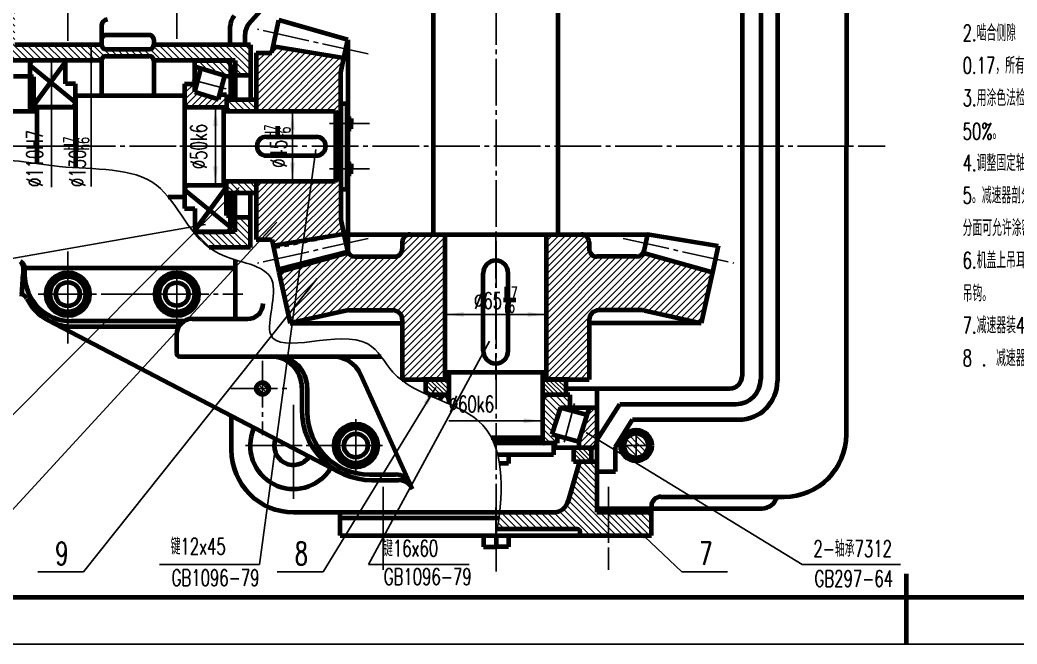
# Model space of a CAD drawing. Header units: millimetres. Extents: x -891 to 891, y -630 to 630.
# Drawn here: x -569 to 71, y -630 to -229 of the extents above; entities that cross this region are included whole.
import ezdxf

# ---------------------------------------------------------------- set-up
doc = ezdxf.new("R2010")
doc.units = ezdxf.units.MM
doc.linetypes.add('EB_DASH', pattern=[6, 3, -3])
doc.linetypes.add('EB_DASHDOT', pattern=[39, 30, -3, 3, -3])
for name, color, linetype, lineweight in [('CAXA0', 7, 'Continuous', 70), ('CAXA1', 1, 'EB_DASHDOT', 25), ('CAXA3', 7, 'Continuous', 25), ('CAXA4', 3, 'Continuous', 25), ('CAXA5', 4, 'Continuous', 25)]:
    doc.layers.add(name, color=color, linetype=linetype, lineweight=lineweight)
doc.styles.add('UserTxtStyle1', font='txt', dxfattribs={"width": 0.667, "bigfont": 'gbcbig.shx'})
doc.styles.add('UserTxtStyle5', font='txt', dxfattribs={"width": 0.629288, "bigfont": 'gbcbig.shx'})
doc.styles.add('机械', font='txt', dxfattribs={"width": 0.667, "bigfont": 'gbcbig.shx'})
doc.styles.add('标准', font='SIMFANG.TTF', dxfattribs={"width": 0.667})
doc.dimstyles.new('标准', dxfattribs={"dimscale": 3, "dimtxt": 2.6, "dimasz": 4, "dimexe": 2, "dimexo": 0, "dimtad": 1, "dimdec": 1, "dimdsep": 46, "dimtxsty": '标准', "dimcen": 0, "dimdle": 6, "dimaunit": 1, "dimazin": 2, "dimtfac": 1, "dimtdec": 3, "dimtmove": 0, "dimatfit": 3, "dimfxl": 1, "dimtolj": 1, "dimtzin": 0, "dimarcsym": 0})

# ---------------------------------------------------------------- blocks, each defined once
blk = doc.blocks.new('CAXBLOCK6', base_point=(-263.9, -470.08))
at = {"layer": 'CAXA0', "color": 0, "linetype": 'Continuous', "lineweight": 25}
for p, q in [((-233.02, -471.26), (-223.29, -480.99)), ((-229.96, -470.08), (-221.96, -478.08)), ((-225.72, -470.08), (-217.72, -478.08)), ((-221.47, -470.08), (-216.4, -475.16)), ((-217.23, -470.08), (-216.4, -470.91)), ((-233.9, -474.63), (-224.34, -484.19)), ((-233.9, -478.87), (-225.39, -487.38)), ((-233.9, -483.11), (-226.43, -490.58)), ((-233.9, -487.36), (-227.48, -493.77)), ((-233.9, -491.6), (-224.46, -501.03)), ((-233.9, -495.84), (-228.66, -501.08)), ((-225.3, -495.95), (-224.46, -496.79)), ((-233.88, -500.1), (-232.92, -501.06))]:
    blk.add_line(p, q, dxfattribs=at)
blk = doc.blocks.new('CAXBLOCK7', base_point=(-263.9, -470.08))
at = {"layer": 'CAXA0', "color": 0, "linetype": 'Continuous', "lineweight": 25}
for p, q in [((-205.33, -483.64), (-199.81, -478.12)), ((-209.23, -496.03), (-198.9, -485.69)), ((-207.28, -489.83), (-198.9, -481.45)), ((-210.5, -501.53), (-198.9, -489.94)), ((-208.8, -504.08), (-198.9, -494.18)), ((-204.56, -504.08), (-198.9, -498.42))]:
    blk.add_line(p, q, dxfattribs=at)
blk = doc.blocks.new('CAXBLOCK11', base_point=(-463.72, -310.39))
at = {"layer": 'CAXA0', "color": 0, "linetype": 'Continuous', "lineweight": 25}
for p, q in [((-463.72, -276.45), (-457.66, -270.39)), ((-463.72, -272.21), (-461.9, -270.39)), ((-463.72, -280.69), (-457.22, -274.19)), ((-463.06, -284.27), (-454.98, -276.19)), ((-459.93, -285.39), (-451.75, -277.21)), ((-455.69, -285.39), (-448.53, -278.23)), ((-451.45, -285.39), (-445.31, -279.25)), ((-447.21, -285.39), (-442.08, -280.27)), ((-442.96, -285.39), (-436.72, -279.15)), ((-441.93, -280.12), (-439.12, -277.3)), ((-438.72, -285.39), (-436.72, -283.39))]:
    blk.add_line(p, q, dxfattribs=at)
blk = doc.blocks.new('CAXBLOCK12', base_point=(-463.72, -310.39))
at = {"layer": 'CAXA0', "color": 0, "linetype": 'Continuous', "lineweight": 25}
for p, q in [((-448.35, -262.12), (-455.08, -255.39)), ((-442.24, -263.99), (-450.84, -255.39)), ((-436.59, -265.4), (-446.6, -255.39)), ((-434.22, -263.53), (-442.35, -255.39)), ((-434.22, -259.28), (-438.11, -255.39)), ((-454.47, -260.25), (-457.22, -257.5))]:
    blk.add_line(p, q, dxfattribs=at)
blk = doc.blocks.new('CAXBLOCK10', base_point=(-463.72, -310.39))
at = {"layer": 'CAXA0'}
for p, q in [((-456.22, -255.39), (-437.22, -255.39)), ((-457.22, -275.48), (-457.22, -256.39)), ((-437.96, -265.3), (-457.22, -259.4)), ((-457.22, -275.48), (-453.2, -260.64)), ((-434.22, -258.39), (-434.22, -280.39)), ((-441.98, -280.3), (-437.96, -265.3)), ((-437.96, -265.3), (-434.22, -265.57)), ((-463.72, -270.39), (-457.22, -270.39)), ((-463.72, -270.39), (-463.72, -310.39)), ((-463.72, -277.89), (-463.72, -342.89)), ((-457.22, -275.48), (-441.98, -280.3)), ((-441.18, -277.3), (-436.72, -277.3)), ((-436.72, -277.3), (-436.72, -287.89)), ((-463.72, -285.39), (-438.72, -285.39)), ((-460.72, -285.39), (-437.72, -285.39)), ((-438.72, -285.39), (-438.72, -335.39)), ((-438.72, -285.39), (-438.72, -332.89)), ((-463.72, -310.39), (-463.72, -350.39)), ((-436.72, -354.81), (-436.72, -332.89)), ((-463.72, -335.39), (-438.72, -335.39)), ((-463.72, -338.39), (-434.22, -362.39)), ((-460.72, -335.39), (-437.72, -335.39)), ((-436.72, -336.39), (-457.22, -364.39)), ((-434.22, -362.39), (-434.22, -340.39)), ((-463.72, -350.39), (-457.22, -350.39)), ((-457.22, -350.39), (-457.22, -364.39)), ((-436.72, -354.81), (-434.22, -354.81)), ((-456.22, -365.39), (-437.22, -365.39))]:
    blk.add_line(p, q, dxfattribs=at)
for centre, radius, start, end in [((-456.22, -256.39), 1, 90, 180), ((-437.22, -258.39), 3, 0, 90), ((-460.72, -282.39), 3, 180, 270), ((-437.72, -284.39), 1, 270, 360), ((-460.72, -338.39), 3, 90, 180), ((-437.72, -336.39), 1, 0, 90), ((-456.22, -364.39), 1, 180, 270), ((-437.22, -362.39), 3, 270, 360)]:
    blk.add_arc(centre, radius, start, end, dxfattribs=at)
at = {"layer": 'CAXA1'}
for p, q in [((-458.94, -267.72), (-437.07, -273.58)), ((-466.72, -310.39), (-431.22, -310.39))]:
    blk.add_line(p, q, dxfattribs=at)
at = {"layer": 'CAXA5'}
for name in ['CAXBLOCK12', 'CAXBLOCK11']:
    blk.add_blockref(name, (-463.72, -310.39), dxfattribs=at)
blk = doc.blocks.new('CAXBLOCK18', base_point=(152.61, -300))
at = {"layer": 'CAXA0', "linetype": 'Continuous', "lineweight": 25, "attachment_point": 1, "style": 'UserTxtStyle1'}
for s, insert, char_height in [('技术要求', (131.19, -164.31), 21), ('1.装配前所有零件进行清洗，机体内壁涂耐油油漆。', (35.97, -211.52), 10.5), ('2.啮合侧隙 Cn之大小用铅丝来检测，保证侧隙不小于', (35.97, -232.45), 10.5), ('0.17，所有铅丝直径不得大于最小侧隙的二倍。', (35.97, -253.3), 10.5), ('3.用涂色法检验斑点，按齿高和齿长接触斑点都不少于', (35.97, -274.15), 10.5), ('50%。', (35.97, -295.62), 10.5), ('4.调整固定轴承时应留轴向间隙0.05。', (35.97, -315.85), 10.5), ('5。减速器剖分面、各接触面及密封处均不许漏油，剖', (35.97, -336.7), 10.5), ('分面可允许涂密封胶或水玻璃。', (35.97, -357.64), 10.5), ('6.机盖上吊耳钩只用于吊机盖，吊起整机时用机座上的', (35.97, -378.4), 10.5), ('吊钩。', (35.97, -399.6), 10.5), ('7.减速器装45号机油至规定高度。', (35.97, -420.1), 10.5), ('8 . 减速器表面涂灰色油漆。', (35.97, -441.13), 10.5)]:
    blk.add_mtext(s, dxfattribs=dict(at, insert=insert, char_height=char_height))
blk = doc.blocks.new('CAXBLOCK32', base_point=(-583.75, -155.47))
at = {"layer": 'CAXA5', "color": 0, "linetype": 'Continuous', "lineweight": 25}
for p, q in [((-602.72, -216.11), (-587.72, -231.11)), ((-599.19, -215.39), (-587.72, -226.87)), ((-594.95, -215.39), (-587.72, -222.62)), ((-590.71, -215.39), (-587.72, -218.38)), ((-585.72, -216.14), (-572.72, -229.14)), ((-582.22, -215.39), (-572.72, -224.9)), ((-577.98, -215.39), (-572.72, -220.65)), ((-573.74, -215.39), (-572.72, -216.41)), ((-602.72, -220.35), (-587.72, -235.35)), ((-585.72, -220.38), (-572.72, -233.38)), ((-602.72, -224.59), (-587.72, -239.59)), ((-602.72, -228.84), (-587.72, -243.84)), ((-585.72, -224.62), (-572.72, -237.62)), ((-585.72, -228.87), (-572.72, -241.87)), ((-602.72, -233.08), (-587.72, -248.08)), ((-585.72, -233.11), (-563.44, -255.39)), ((-602.72, -237.32), (-587.72, -252.32)), ((-602.72, -241.57), (-578.77, -265.52)), ((-585.72, -237.35), (-567.68, -255.39)), ((-585.72, -241.59), (-571.92, -255.39)), ((-602.72, -245.81), (-582.51, -266.02)), ((-585.72, -245.84), (-576.16, -255.39)), ((-569.34, -245.25), (-559.19, -255.39)), ((-565.09, -245.25), (-554.95, -255.39)), ((-560.85, -245.25), (-550.71, -255.39)), ((-556.61, -245.25), (-546.47, -255.39)), ((-552.37, -245.25), (-542.22, -255.39)), ((-548.12, -245.25), (-537.98, -255.39)), ((-543.88, -245.25), (-533.74, -255.39)), ((-539.64, -245.25), (-529.5, -255.39)), ((-535.39, -245.25), (-525.25, -255.39)), ((-531.15, -245.25), (-521.01, -255.39)), ((-526.91, -245.25), (-517.13, -255.03)), ((-522.67, -245.25), (-515.19, -252.72)), ((-518.42, -245.25), (-511.13, -252.55)), ((-511.33, -248.1), (-506.89, -252.55)), ((-507.09, -248.1), (-502.64, -252.55)), ((-502.85, -248.1), (-498.4, -252.55)), ((-498.61, -248.1), (-494.16, -252.55)), ((-494.36, -248.1), (-489.92, -252.55)), ((-490.12, -248.1), (-485.55, -252.67)), ((-485.92, -248.06), (-478.58, -255.39)), ((-483.6, -246.14), (-474.34, -255.39)), ((-480.24, -245.25), (-470.1, -255.39)), ((-476, -245.25), (-465.86, -255.39)), ((-471.76, -245.25), (-461.61, -255.39)), ((-467.51, -245.25), (-457.37, -255.39)), ((-463.27, -245.25), (-453.13, -255.39)), ((-459.03, -245.25), (-448.89, -255.39)), ((-454.78, -245.25), (-444.64, -255.39)), ((-450.54, -245.25), (-440.4, -255.39)), ((-446.3, -245.25), (-436.16, -255.39)), ((-442.06, -245.25), (-431.92, -255.39)), ((-437.81, -245.25), (-421.45, -261.62)), ((-433.57, -245.25), (-421.45, -257.37)), ((-429.33, -245.25), (-421.45, -253.13)), ((-425.09, -245.25), (-421.45, -248.89)), ((-602.72, -250.05), (-585.14, -267.63)), ((-602.72, -254.29), (-586.94, -270.07)), ((-585.72, -250.08), (-580.41, -255.39)), ((-585.72, -254.32), (-584.65, -255.39)), ((-584.65, -255.39), (-575.79, -264.25)), ((-580.41, -255.39), (-575.79, -260.01)), ((-576.16, -255.39), (-575.79, -255.77)), ((-483.54, -254.68), (-482.83, -255.39)), ((-602.72, -258.54), (-587.72, -273.54)), ((-431.15, -256.16), (-422.45, -264.85)), ((-431.15, -260.4), (-426.7, -264.85)), ((-602.72, -262.78), (-587.72, -277.78)), ((-602.72, -267.02), (-587.72, -282.02)), ((-431.15, -264.64), (-430.94, -264.85)), ((-602.72, -271.26), (-597.36, -276.63)), ((-602.72, -275.51), (-601.6, -276.63)), ((-594.04, -279.94), (-587.72, -286.26)), ((-594.04, -284.18), (-590.33, -287.89))]:
    blk.add_line(p, q, dxfattribs=at)
blk = doc.blocks.new('CAXBLOCK33', base_point=(-392.54, -270.1))
at = {"layer": 'CAXA5', "color": 0, "linetype": 'Continuous', "lineweight": 25}
for p, q in [((-417.72, -260.74), (-403.9, -246.92)), ((-417.72, -264.99), (-400.25, -247.51)), ((-417.72, -269.23), (-396.6, -248.11)), ((-417.72, -273.47), (-392.95, -248.7)), ((-417.72, -277.71), (-389.3, -249.3)), ((-417.72, -281.96), (-385.65, -249.89)), ((-417.72, -256.5), (-411.61, -250.39)), ((-417.72, -252.26), (-415.86, -250.39)), ((-417.72, -286.2), (-382, -250.48)), ((-415.17, -287.89), (-378.36, -251.08)), ((-410.93, -287.89), (-374.71, -251.67)), ((-406.69, -287.89), (-371.06, -252.26)), ((-402.44, -287.89), (-367.41, -252.86)), ((-398.2, -287.89), (-363.76, -253.45)), ((-393.96, -287.89), (-361.89, -255.82)), ((-389.72, -287.89), (-363.1, -261.27)), ((-385.47, -287.89), (-363.48, -265.9)), ((-381.23, -287.89), (-363.48, -270.14)), ((-376.99, -287.89), (-363.48, -274.39)), ((-372.75, -287.89), (-363.48, -278.63)), ((-368.5, -287.89), (-363.48, -282.87)), ((-365.49, -289.12), (-363.48, -287.11)), ((-364.72, -292.6), (-363.48, -291.36)), ((-363.75, -295.87), (-363.48, -295.6)), ((-364.72, -326.54), (-363.48, -325.3)), ((-417.72, -337.11), (-413.5, -332.89)), ((-417.72, -341.35), (-409.26, -332.89)), ((-417.72, -345.6), (-405.02, -332.89)), ((-417.72, -349.84), (-400.78, -332.89)), ((-417.72, -354.08), (-396.53, -332.89)), ((-417.72, -358.32), (-392.29, -332.89)), ((-417.72, -362.57), (-388.05, -332.89)), ((-417.72, -366.81), (-383.8, -332.89)), ((-417.06, -370.39), (-379.56, -332.89)), ((-412.82, -370.39), (-375.32, -332.89)), ((-408.58, -370.39), (-371.08, -332.89)), ((-407.11, -373.17), (-366.83, -332.89)), ((-364.72, -330.78), (-363.48, -329.54)), ((-403.5, -373.8), (-363.48, -333.78)), ((-398.43, -372.97), (-363.48, -338.03)), ((-393.36, -372.15), (-363.48, -342.27)), ((-388.3, -371.33), (-363.48, -346.51)), ((-383.23, -370.5), (-363.48, -350.75)), ((-378.16, -369.68), (-363.48, -355)), ((-373.1, -368.85), (-363.22, -358.97)), ((-368.03, -368.03), (-362.45, -362.45)), ((-362.96, -367.21), (-361.68, -365.92))]:
    blk.add_line(p, q, dxfattribs=at)
blk = doc.blocks.new('CAXBLOCK34', base_point=(-422.68, -307.73))
at = {"layer": 'CAXA5', "color": 0, "linetype": 'Continuous', "lineweight": 25}
for p, q in [((-436.61, -280.39), (-429.11, -287.89)), ((-432.37, -280.39), (-424.87, -287.89)), ((-428.13, -280.39), (-420.63, -287.89)), ((-423.89, -280.39), (-417.72, -286.56)), ((-419.64, -280.39), (-417.72, -282.32)), ((-436.72, -284.53), (-433.36, -287.89)), ((-435.03, -332.89), (-427.53, -340.39)), ((-430.78, -332.89), (-423.28, -340.39)), ((-426.54, -332.89), (-419.04, -340.39)), ((-422.3, -332.89), (-417.72, -337.47)), ((-418.05, -332.89), (-417.72, -333.23)), ((-436.72, -335.44), (-431.77, -340.39)), ((-436.72, -339.68), (-436.01, -340.39))]:
    blk.add_line(p, q, dxfattribs=at)
blk = doc.blocks.new('CAXBLOCK35', base_point=(-425.49, -367.64))
at = {"layer": 'CAXA5', "color": 0, "linetype": 'Continuous', "lineweight": 25}
for p, q in [((-431.15, -357.98), (-421.45, -367.68)), ((-428.96, -355.93), (-421.45, -363.44)), ((-424.71, -355.93), (-421.45, -359.2)), ((-431.15, -362.22), (-421.45, -371.92)), ((-457.68, -365.39), (-447.54, -375.53)), ((-453.44, -365.39), (-443.3, -375.53)), ((-449.19, -365.39), (-439.05, -375.53)), ((-444.95, -365.39), (-434.81, -375.53)), ((-440.71, -365.39), (-430.57, -375.53)), ((-436.47, -365.39), (-426.32, -375.53)), ((-432.22, -365.39), (-422.08, -375.53))]:
    blk.add_line(p, q, dxfattribs=at)
blk = doc.blocks.new('CAXBLOCK36', base_point=(-306.85, -402.41))
at = {"layer": 'CAXA5', "color": 0, "linetype": 'Continuous', "lineweight": 25}
for p, q in [((-361.1, -416.26), (-311.84, -366.99)), ((-356.36, -415.76), (-307.6, -366.99)), ((-352.12, -415.76), (-303.35, -366.99)), ((-347.87, -415.76), (-299.11, -366.99)), ((-343.63, -415.76), (-296.4, -368.52)), ((-323.9, -374.81), (-316.08, -366.99)), ((-323.59, -370.26), (-320.63, -367.3)), ((-231.4, -371.41), (-226.99, -366.99)), ((-231.4, -367.16), (-231.23, -366.99)), ((-231.4, -375.65), (-222.74, -366.99)), ((-231.4, -379.89), (-218.5, -366.99)), ((-231.4, -384.13), (-214.26, -366.99)), ((-231.4, -388.38), (-210.02, -366.99)), ((-231.4, -392.62), (-206.43, -367.65)), ((-231.4, -396.86), (-204.38, -369.85)), ((-339.39, -415.76), (-296.4, -372.77)), ((-335.14, -415.76), (-296.4, -377.01)), ((-231.4, -401.11), (-203.9, -373.61)), ((-231.4, -405.35), (-203.71, -377.66)), ((-399.42, -407.9), (-374.77, -383.25)), ((-398.65, -411.37), (-368.86, -381.59)), ((-397.88, -414.85), (-362.96, -379.93)), ((-397.11, -418.32), (-358.19, -379.4)), ((-396.34, -421.8), (-355.65, -381.11)), ((-393.8, -423.5), (-351.61, -381.31)), ((-388.35, -422.29), (-347.37, -381.31)), ((-382.9, -421.08), (-343.13, -381.31)), ((-377.45, -419.88), (-338.88, -381.31)), ((-372, -418.67), (-334.64, -381.31)), ((-366.55, -417.46), (-330.4, -381.31)), ((-330.9, -415.76), (-296.4, -381.25)), ((-231.4, -443.53), (-167.15, -379.28)), ((-231.4, -409.59), (-202.02, -380.21)), ((-231.4, -413.83), (-198.88, -381.31)), ((-231.4, -418.08), (-194.63, -381.31)), ((-231.4, -422.32), (-190.39, -381.31)), ((-231.4, -426.56), (-186.15, -381.31)), ((-231.4, -430.8), (-181.9, -381.31)), ((-231.4, -435.05), (-177.66, -381.31)), ((-231.4, -439.29), (-173.42, -381.31)), ((-199.64, -416.01), (-163.84, -380.21)), ((-195.14, -415.76), (-160.53, -381.14)), ((-190.9, -415.76), (-157.22, -382.08)), ((-186.65, -415.76), (-153.9, -383.01)), ((-182.41, -415.76), (-150.59, -383.94)), ((-402.49, -394.01), (-398.39, -389.91)), ((-401.72, -397.48), (-392.49, -388.24)), ((-400.95, -400.95), (-386.58, -386.58)), ((-400.18, -404.43), (-380.67, -384.92)), ((-327.27, -416.36), (-296.4, -385.49)), ((-324.98, -418.32), (-296.4, -389.74)), ((-178.17, -415.76), (-147.28, -384.87)), ((-173.92, -415.76), (-143.97, -385.8)), ((-169.68, -415.76), (-140.66, -386.74)), ((-166.08, -416.39), (-137.35, -387.67)), ((-162.6, -417.16), (-134.04, -388.6)), ((-159.13, -417.93), (-130.73, -389.53)), ((-155.66, -418.7), (-127.42, -390.47)), ((-323.91, -421.49), (-296.4, -393.98)), ((-152.18, -419.47), (-124.9, -392.19)), ((-323.9, -425.72), (-296.4, -398.22)), ((-323.9, -429.97), (-296.4, -402.47)), ((-148.71, -420.24), (-126.11, -397.64)), ((-145.24, -421.01), (-127.32, -403.09)), ((-323.9, -434.21), (-296.4, -406.71)), ((-141.76, -421.78), (-128.52, -408.54)), ((-323.9, -438.45), (-296.4, -410.95)), ((-323.9, -442.69), (-296.4, -415.19)), ((-138.29, -422.55), (-129.73, -413.99)), ((-323.9, -446.94), (-296.4, -419.44)), ((-231.4, -447.77), (-203.64, -420.02)), ((-134.82, -423.32), (-130.94, -419.44)), ((-323.9, -451.18), (-296.4, -423.68)), ((-323.9, -455.42), (-296.4, -427.92)), ((-231.4, -452.02), (-203.9, -424.52)), ((-231.4, -456.26), (-203.9, -428.76)), ((-323.9, -459.66), (-296.4, -432.16)), ((-230.98, -460.08), (-203.9, -433)), ((-320.08, -460.08), (-296.4, -436.41)), ((-315.83, -460.08), (-296.4, -440.65)), ((-226.74, -460.08), (-203.9, -437.24)), ((-222.5, -460.08), (-203.9, -441.49)), ((-311.59, -460.08), (-296.4, -444.89)), ((-218.25, -460.08), (-203.9, -445.73)), ((-307.35, -460.08), (-296.4, -449.13)), ((-303.11, -460.08), (-296.4, -453.38)), ((-214.01, -460.08), (-203.9, -449.97)), ((-209.77, -460.08), (-203.9, -454.22)), ((-298.86, -460.08), (-296.4, -457.62)), ((-205.52, -460.08), (-203.9, -458.46))]:
    blk.add_line(p, q, dxfattribs=at)
blk = doc.blocks.new('CAXBLOCK39')
at = {"layer": 'CAXA5', "color": 0, "linetype": 'Continuous', "lineweight": 25}
for p, q in [((-417.58, -464.89), (-412.66, -469.81)), ((-416.53, -463.11), (-410.87, -468.77)), ((-414.73, -462.09), (-409.85, -466.96)), ((-416.85, -468.45), (-416.21, -469.09))]:
    blk.add_line(p, q, dxfattribs=at)
blk = doc.blocks.new('CAXBLOCK40', base_point=(-171.68, -507))
at = {"layer": 'CAXA5', "color": 0, "linetype": 'Continuous', "lineweight": 25}
for p, q in [((-179.51, -498.96), (-180.36, -498.11)), ((-175.89, -502.58), (-179.51, -498.96)), ((-177.4, -496.83), (-178.24, -495.98)), ((-173.72, -500.51), (-177.4, -496.83)), ((-174.21, -495.77), (-175.25, -494.73)), ((-173.72, -496.26), (-174.21, -495.77)), ((-167.4, -502.58), (-173.72, -496.26)), ((-166.41, -499.33), (-170.47, -495.27)), ((-180.54, -502.18), (-181.59, -501.13)), ((-180.13, -502.58), (-180.54, -502.18)), ((-173.72, -508.99), (-180.13, -502.58)), ((-173.72, -504.75), (-175.89, -502.58)), ((-171.64, -502.58), (-173.72, -500.51)), ((-170.1, -508.37), (-173.72, -504.75)), ((-167.97, -506.26), (-171.64, -502.58)), ((-166.91, -503.07), (-167.4, -502.58)), ((-165.87, -504.12), (-166.91, -503.07)), ((-177.14, -509.82), (-180.95, -506)), ((-173.31, -509.4), (-173.72, -508.99)), ((-172.26, -510.45), (-173.31, -509.4)), ((-169.25, -509.22), (-170.1, -508.37)), ((-167.12, -507.11), (-167.97, -506.26))]:
    blk.add_line(p, q, dxfattribs=at)
blk = doc.blocks.new('CAXBLOCK41', base_point=(-113.43, -587.27))
at = {"layer": 'CAXA5', "color": 0, "linetype": 'Continuous', "lineweight": 25}
for p, q in [((-211.68, -518.05), (-198.9, -530.83)), ((-210.76, -514.74), (-198.9, -526.59)), ((-208.4, -512.85), (-198.9, -522.35)), ((-204.16, -512.85), (-198.9, -518.11)), ((-199.92, -512.85), (-198.9, -513.86)), ((-213.53, -524.68), (-198.9, -539.32)), ((-212.61, -521.37), (-198.9, -535.08)), ((-215.39, -531.32), (-191.56, -555.15)), ((-214.46, -528), (-198.9, -543.56)), ((-216.31, -534.63), (-191.56, -559.39)), ((-220.56, -543.12), (-203.28, -560.39)), ((-218.55, -540.88), (-199.04, -560.39)), ((-217.24, -537.95), (-194.8, -560.39)), ((-261.79, -548.55), (-254.03, -556.31)), ((-260.71, -545.39), (-249.79, -556.31)), ((-256.47, -545.39), (-245.55, -556.31)), ((-252.22, -545.39), (-241.31, -556.31)), ((-247.98, -545.39), (-237.06, -556.31)), ((-243.74, -545.39), (-232.82, -556.31)), ((-239.5, -545.39), (-228.58, -556.31)), ((-235.25, -545.39), (-224.34, -556.31)), ((-231.01, -545.39), (-220.09, -556.31)), ((-226.77, -545.39), (-215.85, -556.31)), ((-223.23, -544.69), (-211.61, -556.31)), ((-197.07, -545.39), (-191.56, -550.91)), ((-192.83, -545.39), (-191.56, -546.66)), ((-191.56, -546.66), (-177.83, -560.39)), ((-188.58, -545.39), (-173.58, -560.39)), ((-184.34, -545.39), (-169.34, -560.39)), ((-180.1, -545.39), (-165.1, -560.39)), ((-175.86, -545.39), (-163.9, -557.35)), ((-171.61, -545.39), (-163.9, -553.11)), ((-167.37, -545.39), (-163.9, -548.86)), ((-262.99, -555.84), (-262.52, -556.31)), ((-262.36, -552.23), (-258.28, -556.31)), ((-191.56, -550.91), (-182.07, -560.39)), ((-191.56, -555.15), (-186.31, -560.39)), ((-209.57, -558.34), (-207.53, -560.39)), ((-191.56, -559.39), (-190.55, -560.39))]:
    blk.add_line(p, q, dxfattribs=at)
blk = doc.blocks.new('CAXBLOCK42', base_point=(-120.46, -510.66))
at = {"layer": 'CAXA5', "color": 0, "linetype": 'Continuous', "lineweight": 25}
for p, q in [((-308.9, -460.43), (-299.25, -470.08)), ((-306.42, -460.08), (-296.42, -470.08)), ((-303.59, -460.08), (-293.9, -469.78)), ((-300.76, -460.08), (-293.9, -466.95)), ((-297.94, -460.08), (-293.9, -464.12)), ((-295.11, -460.08), (-293.9, -461.29)), ((-232.88, -460.08), (-222.88, -470.08)), ((-230.05, -460.08), (-220.05, -470.08)), ((-227.22, -460.08), (-218.9, -468.41)), ((-224.4, -460.08), (-218.9, -465.58)), ((-221.57, -460.08), (-218.9, -462.75)), ((-308.9, -463.26), (-302.08, -470.08)), ((-308.9, -466.09), (-304.91, -470.08)), ((-233.9, -461.89), (-225.71, -470.08)), ((-233.9, -464.72), (-228.54, -470.08)), ((-308.9, -468.92), (-307.91, -469.91)), ((-233.9, -467.55), (-231.37, -470.08))]:
    blk.add_line(p, q, dxfattribs=at)
blk = doc.blocks.new('CAXBLOCK43', base_point=(-98.68, -509.96))
at = {"layer": 'CAXA5', "color": 0, "linetype": 'Continuous', "lineweight": 25}
for p, q in [((-213.92, -504.5), (-205.57, -512.85)), ((-211.51, -504.08), (-202.75, -512.85)), ((-208.68, -504.08), (-202.4, -510.36)), ((-205.85, -504.08), (-202.4, -507.54)), ((-203.02, -504.08), (-202.4, -504.71)), ((-213.92, -507.33), (-208.4, -512.85)), ((-213.92, -510.16), (-211.23, -512.85))]:
    blk.add_line(p, q, dxfattribs=at)
blk = doc.blocks.new('*CAXBLOCK5556')
at = {"layer": 'CAXA0', "color": 0, "linetype": 'ByBlock', "lineweight": -2}
blk.add_line((-403.93, -305.31), (-403.93, -297.49), dxfattribs=at)
blk = doc.blocks.new('CAXBLOCK54')
blk.add_blockref('*CAXBLOCK5556', (0, 0))
at = {"color": 0, "attachment_point": 1, "rotation": 90, "style": '机械'}
for s, insert, char_height in [('H7', (-412.09, -305.31), 7.425), ('{%%C}45', (-408.54, -324.34), 10.5)]:
    blk.add_mtext(s, dxfattribs=dict(at, insert=insert, char_height=char_height))
at = {"insert": (-403.18, -304.96), "char_height": 7.425, "attachment_point": 1, "rotation": 90, "style": '机械'}
blk.add_mtext('r6', dxfattribs=at)
blk = doc.blocks.new('*CAXBLOCK5354')
at = {"layer": 'CAXA0', "linetype": 'Continuous', "lineweight": 25, "transparency": 16777216}
for points in [[(-394.45, -287.89), (-395.95, -299.89), (-392.95, -299.89)], [(-394.45, -332.89), (-395.95, -320.89), (-392.95, -320.89)]]:
    blk.add_hatch(color=0, dxfattribs=at).paths.add_polyline_path(points, flags=0)
at = {"layer": 'CAXA0', "color": 0, "linetype": 'Continuous', "lineweight": 25, "transparency": 16777216}
for p, q in [((-366.72, -287.89), (-400.45, -287.89)), ((-394.45, -287.89), (-394.45, -332.89)), ((-366.72, -332.89), (-400.45, -332.89))]:
    blk.add_line(p, q, dxfattribs=at)
blk.add_blockref('CAXBLOCK54', (0, 0), dxfattribs=at)
blk = doc.blocks.new('*CAXBLOCK5657')
at = {"layer": 'CAXA0', "linetype": 'Continuous', "lineweight": 25, "transparency": 16777216}
for points in [[(-443.91, -285.39), (-445.41, -297.39), (-442.41, -297.39)], [(-443.91, -335.39), (-445.41, -323.39), (-442.41, -323.39)]]:
    blk.add_hatch(color=0, dxfattribs=at).paths.add_polyline_path(points, flags=0)
at = {"layer": 'CAXA0', "color": 0, "linetype": 'Continuous', "lineweight": 25, "transparency": 16777216}
for p, q in [((-463.72, -285.39), (-437.91, -285.39)), ((-443.91, -285.39), (-443.91, -335.39)), ((-438.72, -335.39), (-449.91, -335.39))]:
    blk.add_line(p, q, dxfattribs=at)
at = {"layer": 'CAXA0', "color": 0, "linetype": 'Continuous', "lineweight": 25, "transparency": 16777216, "insert": (-459.87, -325.19), "char_height": 10.5, "attachment_point": 1, "rotation": 90, "style": '机械'}
blk.add_mtext('{%%C}50k6', dxfattribs=at)
blk = doc.blocks.new('*CAXBLOCK5960')
at = {"layer": 'CAXA0', "color": 0, "linetype": 'ByBlock', "lineweight": -2}
blk.add_line((-533.2, -313.04), (-533.2, -305.22), dxfattribs=at)
blk = doc.blocks.new('CAXBLOCK58')
blk.add_blockref('*CAXBLOCK5960', (0, 0))
at = {"color": 0, "attachment_point": 1, "rotation": 90, "style": '机械'}
for s, insert, char_height in [('H7', (-541.36, -313.04), 7.425), ('{%%C}130', (-537.81, -336.62), 10.5)]:
    blk.add_mtext(s, dxfattribs=dict(at, insert=insert, char_height=char_height))
at = {"insert": (-532.45, -312.86), "char_height": 7.425, "attachment_point": 1, "rotation": 90, "style": '机械'}
blk.add_mtext('h6', dxfattribs=at)
blk = doc.blocks.new('*CAXBLOCK5758')
at = {"layer": 'CAXA0', "linetype": 'Continuous', "lineweight": 25}
blk.add_hatch(color=0, dxfattribs=at).paths.add_polyline_path([(-523.72, -245.25), (-522.22, -257.25), (-525.22, -257.25)], flags=0)
at = {"layer": 'CAXA0', "color": 0, "linetype": 'Continuous', "lineweight": 25}
blk.add_line((-523.72, -336.35), (-523.72, -245.25), dxfattribs=at)
blk.add_blockref('CAXBLOCK58', (0, 0), dxfattribs=at)
blk = doc.blocks.new('*CAXBLOCK6061')
at = {"layer": 'CAXA0', "linetype": 'Continuous', "lineweight": 25}
blk.add_hatch(color=0, dxfattribs=at).paths.add_polyline_path([(-549.29, -255.55), (-547.79, -267.55), (-550.79, -267.55)], flags=0)
at = {"layer": 'CAXA0', "color": 0, "linetype": 'Continuous', "lineweight": 25}
blk.add_line((-549.29, -336.6), (-549.29, -255.55), dxfattribs=at)
at = {"layer": 'CAXA0', "color": 0, "linetype": 'Continuous', "lineweight": 25, "insert": (-565.25, -336.6), "char_height": 10.5, "attachment_point": 1, "rotation": 90, "style": '机械'}
blk.add_mtext('{%%C}110H7', dxfattribs=at)
blk = doc.blocks.new('*CAXBLOCK6465')
at = {"layer": 'CAXA0', "color": 0, "linetype": 'ByBlock', "lineweight": -2}
blk.add_line((-258.82, -408.93), (-251, -408.93), dxfattribs=at)
blk = doc.blocks.new('CAXBLOCK63')
blk.add_blockref('*CAXBLOCK6465', (0, 0))
at = {"color": 0, "attachment_point": 1, "style": '机械'}
for s, insert, char_height in [('H7', (-258.82, -400.77), 7.425), ('{%%C}65', (-277.85, -404.32), 10.5)]:
    blk.add_mtext(s, dxfattribs=dict(at, insert=insert, char_height=char_height))
at = {"insert": (-258.46, -409.68), "char_height": 7.425, "attachment_point": 1, "style": '机械'}
blk.add_mtext('r6', dxfattribs=at)
blk = doc.blocks.new('*CAXBLOCK6263')
at = {"layer": 'CAXA0', "linetype": 'Continuous', "lineweight": 25, "transparency": 16777216}
for points in [[(-296.4, -418.41), (-284.4, -419.91), (-284.4, -416.91)], [(-231.4, -418.41), (-243.4, -419.91), (-243.4, -416.91)]]:
    blk.add_hatch(color=0, dxfattribs=at).paths.add_polyline_path(points, flags=0)
at = {"layer": 'CAXA0', "color": 0, "linetype": 'Continuous', "lineweight": 25, "transparency": 16777216}
for p, q in [((-296.4, -366.99), (-296.4, -424.41)), ((-231.4, -366.99), (-231.4, -424.41)), ((-296.4, -418.41), (-231.4, -418.41))]:
    blk.add_line(p, q, dxfattribs=at)
blk.add_blockref('CAXBLOCK63', (0, 0), dxfattribs=at)
blk = doc.blocks.new('*CAXBLOCK6566')
at = {"layer": 'CAXA0', "linetype": 'Continuous', "lineweight": 25}
blk.add_hatch(color=0, dxfattribs=at).paths.add_polyline_path([(-233.9, -486.66), (-245.9, -488.16), (-245.9, -485.16)], flags=0)
at = {"layer": 'CAXA0', "color": 0, "linetype": 'Continuous', "lineweight": 25}
blk.add_line((-294.07, -486.66), (-233.9, -486.66), dxfattribs=at)
at = {"layer": 'CAXA0', "color": 0, "linetype": 'Continuous', "lineweight": 25, "insert": (-294.08, -470.7), "char_height": 10.5, "attachment_point": 1, "style": '机械'}
blk.add_mtext('{%%C}60k6', dxfattribs=at)
blk = doc.blocks.new('CAXBLOCK89', base_point=(-114.96, -583.6))
at = {"layer": 'CAXA0', "linetype": 'Continuous', "lineweight": 25}
blk.add_hatch(color=0, dxfattribs=at).paths.add_polyline_path([(-176.38, -553.55), (-168.66, -562.85), (-166.6, -560.66)], flags=0)
at = {"layer": 'CAXA0', "color": 0, "linetype": 'Continuous', "lineweight": 25}
for p, q in [((-176.38, -553.55), (-144.36, -583.6)), ((-144.36, -583.6), (-114.96, -583.6))]:
    blk.add_line(p, q, dxfattribs=at)
at = {"layer": 'CAXA0', "color": 0, "linetype": 'Continuous', "lineweight": 25, "insert": (-133.16, -564.49), "char_height": 14.7, "attachment_point": 1, "style": 'UserTxtStyle1'}
blk.add_mtext('7', dxfattribs=at)
blk = doc.blocks.new('CAXBLOCK88', base_point=(-176.38, -553.55))
at = {"layer": 'CAXA0', "color": 0, "linetype": 'ByBlock', "lineweight": -2}
blk.add_blockref('CAXBLOCK89', (-114.96, -583.6), dxfattribs=at)
blk = doc.blocks.new('CAXBLOCK91', base_point=(-404.18, -583.6))
at = {"layer": 'CAXA0', "linetype": 'Continuous', "lineweight": 25}
blk.add_hatch(color=0, dxfattribs=at).paths.add_polyline_path([(-302.46, -465.38), (-310, -474.84), (-307.44, -476.4)], flags=0)
at = {"layer": 'CAXA0', "color": 0, "linetype": 'Continuous', "lineweight": 25}
for p, q in [((-302.46, -465.38), (-374.78, -583.6)), ((-374.78, -583.6), (-404.18, -583.6))]:
    blk.add_line(p, q, dxfattribs=at)
at = {"layer": 'CAXA0', "color": 0, "linetype": 'Continuous', "lineweight": 25, "insert": (-392.98, -564.49), "char_height": 14.7, "attachment_point": 1, "style": 'UserTxtStyle1'}
blk.add_mtext('8', dxfattribs=at)
blk = doc.blocks.new('CAXBLOCK90', base_point=(-302.46, -465.38))
at = {"layer": 'CAXA0', "color": 0, "linetype": 'ByBlock', "lineweight": -2}
blk.add_blockref('CAXBLOCK91', (-404.18, -583.6), dxfattribs=at)
blk = doc.blocks.new('CAXBLOCK93', base_point=(-558.01, -583.6))
at = {"layer": 'CAXA0', "linetype": 'Continuous', "lineweight": 25}
blk.add_hatch(color=0, dxfattribs=at).paths.add_polyline_path([(-378.51, -395.26), (-387.16, -403.7), (-384.82, -405.57)], flags=0)
at = {"layer": 'CAXA0', "color": 0, "linetype": 'Continuous', "lineweight": 25}
for p, q in [((-378.51, -395.26), (-528.61, -583.6)), ((-528.61, -583.6), (-558.01, -583.6))]:
    blk.add_line(p, q, dxfattribs=at)
at = {"layer": 'CAXA0', "color": 0, "linetype": 'Continuous', "lineweight": 25, "insert": (-546.81, -564.49), "char_height": 14.7, "attachment_point": 1, "style": 'UserTxtStyle1'}
blk.add_mtext('9', dxfattribs=at)
blk = doc.blocks.new('CAXBLOCK92', base_point=(-378.51, -395.26))
at = {"layer": 'CAXA0', "color": 0, "linetype": 'ByBlock', "lineweight": -2}
blk.add_blockref('CAXBLOCK93', (-558.01, -583.6), dxfattribs=at)
blk = doc.blocks.new('CAXBLOCK95', base_point=(-640.37, -583.6))
at = {"layer": 'CAXA0', "linetype": 'Continuous', "lineweight": 25}
blk.add_hatch(color=0, dxfattribs=at).paths.add_polyline_path([(-404.53, -359.19), (-413.75, -367), (-411.55, -369.04)], flags=0)
at = {"layer": 'CAXA0', "color": 0, "linetype": 'Continuous', "lineweight": 25}
for p, q in [((-404.53, -359.19), (-610.97, -583.6)), ((-610.97, -583.6), (-640.37, -583.6))]:
    blk.add_line(p, q, dxfattribs=at)
at = {"layer": 'CAXA0', "color": 0, "linetype": 'Continuous', "lineweight": 25, "insert": (-633.02, -564.49), "char_height": 14.7, "attachment_point": 1, "style": 'UserTxtStyle5'}
blk.add_mtext('10', dxfattribs=at)
blk = doc.blocks.new('CAXBLOCK94', base_point=(-404.53, -359.19))
at = {"layer": 'CAXA0', "color": 0, "linetype": 'ByBlock', "lineweight": -2}
blk.add_blockref('CAXBLOCK95', (-640.37, -583.6), dxfattribs=at)
blk = doc.blocks.new('CAXBLOCK97', base_point=(-704.1, -583.6))
at = {"layer": 'CAXA0', "linetype": 'Continuous', "lineweight": 25}
blk.add_hatch(color=0, dxfattribs=at).paths.add_polyline_path([(-428.64, -336.89), (-438.17, -344.32), (-436.05, -346.44)], flags=0)
at = {"layer": 'CAXA0', "color": 0, "linetype": 'Continuous', "lineweight": 25}
for p, q in [((-428.64, -336.89), (-674.7, -583.6)), ((-674.7, -583.6), (-704.1, -583.6))]:
    blk.add_line(p, q, dxfattribs=at)
at = {"layer": 'CAXA0', "color": 0, "linetype": 'Continuous', "lineweight": 25, "insert": (-696.14, -564.49), "char_height": 14.7, "attachment_point": 1, "style": 'UserTxtStyle1'}
blk.add_mtext('11', dxfattribs=at)
blk = doc.blocks.new('CAXBLOCK96', base_point=(-428.64, -336.89))
at = {"layer": 'CAXA0', "color": 0, "linetype": 'ByBlock', "lineweight": -2}
blk.add_blockref('CAXBLOCK97', (-704.1, -583.6), dxfattribs=at)
blk = doc.blocks.new('CAXBLOCK114', base_point=(861, -600))
at = {"layer": 'CAXA0', "color": 0, "linetype": 'Continuous', "lineweight": 70}
for p, q in [((0, -630), (0, -585)), ((-861, -600), (861, -600))]:
    blk.add_line(p, q, dxfattribs=at)
at = {"layer": 'CAXA0', "color": 0, "linetype": 'Continuous', "lineweight": 25}
blk.add_line((891, -630), (-891, -630), dxfattribs=at)

msp = doc.modelspace()

# ---------------------------------------------------------------- linework, layer by layer
at = {"layer": 'CAXA0'}
for p, q in [((-38.72, -164.9), (-38.72, -310.39)), ((-303.9, -366.99), (-303.9, -190.39)), ((-223.9, -366.99), (-223.9, -190.39)), ((-422.4, -231.89), (-388.66, -193.77)), ((-105.72, -198.39), (-105.72, -457.95)), ((-93.72, -196.39), (-93.72, -459.95)), ((-82.93, -195.39), (-82.93, -460.95)), ((-406.85, -246.44), (-403.11, -229.55)), ((-358.83, -242.02), (-403.11, -229.55)), ((-517.17, -233.16), (-517.17, -245.25)), ((-434.49, -245.25), (-434.49, -233.4)), ((-514.17, -239.01), (-486.41, -239.01)), ((-483.41, -242.01), (-483.41, -245.25)), ((-424.91, -245.25), (-424.91, -238.51)), ((-361.45, -253.83), (-358.83, -242.02)), ((-358.83, -242.02), (-358.83, -292.6)), ((-517.17, -245.25), (-572.72, -245.25)), ((-514.17, -248.1), (-486.41, -248.1)), ((-421.45, -245.25), (-483.41, -245.25)), ((-421.45, -245.25), (-421.45, -280.39)), ((-407.72, -250.39), (-406.85, -246.44)), ((-361.45, -253.83), (-406.85, -246.44)), ((-517.17, -255.39), (-587.72, -255.39)), ((-563.22, -255.39), (-563.22, -287.89)), ((-541.22, -255.39), (-560.22, -255.39)), ((-517.17, -255.39), (-517.17, -277.89)), ((-514.17, -252.55), (-486.41, -252.55)), ((-431.15, -255.39), (-483.41, -255.39)), ((-483.41, -255.39), (-483.41, -277.89)), ((-431.15, -255.39), (-431.15, -280.39)), ((-417.72, -250.39), (-407.72, -250.39)), ((-417.72, -250.39), (-417.72, -287.89)), ((-363.48, -263.02), (-360.56, -249.82)), ((-533.72, -282.39), (-563.22, -258.39)), ((-560.72, -284.39), (-540.22, -256.39)), ((-540.22, -270.39), (-540.22, -256.39)), ((-573.71, -265.52), (-563.22, -265.52)), ((-560.72, -265.97), (-563.22, -265.97)), ((-560.72, -265.97), (-560.72, -287.89)), ((-431.15, -264.85), (-421.45, -264.85)), ((-363.48, -318.31), (-363.48, -263.02)), ((-533.72, -270.39), (-540.22, -270.39)), ((-533.72, -310.39), (-533.72, -270.39)), ((-533.72, -277.89), (-463.72, -277.89)), ((-533.72, -277.89), (-533.72, -324.2)), ((-436.72, -280.39), (-417.72, -280.39)), ((-618.72, -287.89), (-558.72, -287.89)), ((-536.72, -285.39), (-559.72, -285.39)), ((-558.72, -285.39), (-533.72, -285.39)), ((-558.72, -285.39), (-558.72, -321.5)), ((-438.72, -287.89), (-366.72, -287.89)), ((-366.72, -287.89), (-364.72, -289.89)), ((-366.72, -287.89), (-366.72, -332.89)), ((-363.48, -282.89), (-359.48, -282.89)), ((-363.48, -283.03), (-363.48, -337.89)), ((-359.48, -282.8), (-359.48, -337.89)), ((-364.72, -289.89), (-364.72, -330.89)), ((-359.48, -292.6), (-356.71, -292.6)), ((-359.48, -294.34), (-356.71, -294.34)), ((-356.71, -292.6), (-356.71, -295.87)), ((-359.48, -297.4), (-356.71, -297.4)), ((-359.48, -299.15), (-356.71, -299.15)), ((-358.83, -299.15), (-358.83, -321.64)), ((-356.71, -299.15), (-356.71, -295.87)), ((-411.31, -304.39), (-379.09, -304.39)), ((-363.48, -302.47), (-363.48, -357.77)), ((-38.72, -495.39), (-38.72, -310.39)), ((-411.31, -316.39), (-379.09, -316.39)), ((-359.48, -321.64), (-356.71, -321.64)), ((-359.48, -323.38), (-356.71, -323.38)), ((-359.48, -326.44), (-356.71, -326.44)), ((-356.71, -321.64), (-356.71, -324.91)), ((-356.71, -328.19), (-356.71, -324.91)), ((-438.72, -332.89), (-366.72, -332.89)), ((-417.72, -332.89), (-417.72, -370.39)), ((-366.72, -332.89), (-364.72, -330.89)), ((-359.48, -328.19), (-356.71, -328.19)), ((-358.83, -328.19), (-358.83, -378.77)), ((-363.48, -337.89), (-359.48, -337.89)), ((-474.3, -342.89), (-463.72, -342.89)), ((-436.72, -340.39), (-417.72, -340.39)), ((-431.15, -365.39), (-431.15, -340.39)), ((-421.45, -375.53), (-421.45, -340.39)), ((-431.15, -355.93), (-421.45, -355.93)), ((-363.48, -357.77), (-360.56, -370.96)), ((-431.15, -365.39), (-458.11, -365.39)), ((-417.72, -370.39), (-407.72, -370.39)), ((-407.72, -370.39), (-406.85, -374.34)), ((-361.45, -366.96), (-406.85, -374.34)), ((-361.45, -366.96), (-359.14, -377.39)), ((-358.83, -366.99), (-166.14, -366.99)), ((-296.4, -460.08), (-296.4, -366.99)), ((-231.4, -460.08), (-231.4, -366.99)), ((-166.35, -366.96), (-168.97, -378.77)), ((-166.35, -366.96), (-120.95, -374.34)), ((-421.45, -375.53), (-447.89, -375.53)), ((-406.85, -374.34), (-403.11, -391.23)), ((-323.9, -371.99), (-323.9, -376.31)), ((-203.9, -371.99), (-203.9, -376.31)), ((-120.95, -374.34), (-124.69, -391.23)), ((-431.14, -383.32), (-431.14, -421.3)), ((-358.95, -378.25), (-403.5, -389.45)), ((-358.83, -378.77), (-403.11, -391.23)), ((-354.26, -381.31), (-328.9, -381.31)), ((-173.54, -381.31), (-198.9, -381.31)), ((-168.97, -378.77), (-124.69, -391.23)), ((-566.46, -388.48), (-431.14, -388.48)), ((-566.46, -388.48), (-566.46, -392.75)), ((-551.81, -405.39), (-545.26, -394.06)), ((-532.18, -394.06), (-545.26, -394.06)), ((-525.64, -405.39), (-532.18, -394.06)), ((-481.81, -405.39), (-475.26, -394.06)), ((-462.18, -394.06), (-475.26, -394.06)), ((-455.64, -405.39), (-462.18, -394.06)), ((-403.11, -391.23), (-395.86, -423.95)), ((-271.9, -441.85), (-271.9, -391.85)), ((-255.9, -441.85), (-255.9, -391.85)), ((-124.69, -391.23), (-131.94, -423.95)), ((-551.81, -405.39), (-545.26, -416.72)), ((-525.64, -405.39), (-532.18, -416.72)), ((-481.81, -405.39), (-475.26, -416.72)), ((-455.64, -405.39), (-462.18, -416.72)), ((-359.47, -415.9), (-395.86, -423.95)), ((-358.18, -415.76), (-329.9, -415.76)), ((-169.62, -415.76), (-197.9, -415.76)), ((-168.33, -415.9), (-131.94, -423.95)), ((-551.79, -421.84), (-364.24, -519.61)), ((-532.18, -416.72), (-545.26, -416.72)), ((-462.18, -416.72), (-475.26, -416.72)), ((-458.91, -421.3), (-423.31, -421.3)), ((-323.9, -421.76), (-323.9, -460.08)), ((-203.9, -421.76), (-203.9, -460.08)), ((-464.09, -422.75), (-536.46, -422.75)), ((-536.01, -426.23), (-467.53, -426.23)), ((-395.86, -423.95), (-323.9, -423.95)), ((-131.94, -423.95), (-203.9, -423.95)), ((-468.91, -431.3), (-468.91, -443.42)), ((-466.91, -445.42), (-337.56, -445.42)), ((-317.33, -530.59), (-350.51, -457.18)), ((-323.9, -460.08), (-293.9, -460.08)), ((-293.9, -460.08), (-311.4, -460.08)), ((-308.9, -460.08), (-308.9, -469.47)), ((-296.4, -455.39), (-231.4, -455.39)), ((-293.9, -475.89), (-293.9, -455.39)), ((-233.9, -455.39), (-233.9, -497.39)), ((-233.9, -460.08), (-203.9, -460.08)), ((-216.4, -460.08), (-233.9, -460.08)), ((-218.9, -460.08), (-218.9, -470.08)), ((-388.43, -465.42), (-388.43, -479.71)), ((-384.93, -465.42), (-384.93, -481.21)), ((-218.9, -465.95), (-198.9, -465.95)), ((-198.9, -465.95), (-198.9, -545.39)), ((-198.9, -465.95), (-113.72, -465.95)), ((-307.54, -470.08), (-293.9, -470.08)), ((-293.9, -470.08), (-307.54, -470.08)), ((-297.4, -470.08), (-300.04, -473.29)), ((-293.9, -473.58), (-293.9, -475.89)), ((-218.9, -470.08), (-233.9, -470.08)), ((-216.4, -470.08), (-233.9, -470.08)), ((-233.9, -473.58), (-233.9, -499.88)), ((-216.4, -470.08), (-216.4, -478.08)), ((-222.34, -478.08), (-227.96, -495.24)), ((-222.34, -478.08), (-200.1, -478.08)), ((-222.34, -478.08), (-205.06, -482.77)), ((-210.46, -499.93), (-203.58, -478.08)), ((-198.9, -499.18), (-184.21, -475.95)), ((-198.9, -479.28), (-198.9, -500.58)), ((-184.21, -475.95), (-109.72, -475.95)), ((-433.72, -483.39), (-433.72, -505.39)), ((-187.06, -503.35), (-176.06, -485.95)), ((-176.06, -485.95), (-107.93, -485.95)), ((-366.81, -502.58), (-360.26, -491.25)), ((-347.18, -491.25), (-360.26, -491.25)), ((-340.64, -502.58), (-347.18, -491.25)), ((-266.75, -497.39), (-233.9, -497.39)), ((-265.78, -499.39), (-235.9, -499.39)), ((-233.9, -497.39), (-235.9, -499.39)), ((-227.96, -495.24), (-210.46, -499.93)), ((-224.46, -496.18), (-224.46, -501.08)), ((-366.81, -502.58), (-360.26, -513.91)), ((-340.64, -502.58), (-347.18, -513.91)), ((-265.05, -501.08), (-263.9, -501.08)), ((-226.7, -501.08), (-263.9, -501.08)), ((-224.46, -501.08), (-232.7, -501.08)), ((-226.7, -501.08), (-226.7, -508.45)), ((-202.4, -504.08), (-226.7, -504.08)), ((-213.92, -504.08), (-213.92, -512.85)), ((-210.46, -499.93), (-210.55, -504.08)), ((-202.4, -512.85), (-202.4, -504.08)), ((-187.06, -519.24), (-187.06, -503.35)), ((-226.7, -508.45), (-262.66, -508.45)), ((-255.66, -508.91), (-255.66, -514.11)), ((-347.18, -513.91), (-360.26, -513.91)), ((-255.66, -514.11), (-261.5, -514.11)), ((-210.19, -512.71), (-217.28, -538.08)), ((-213.92, -512.85), (-202.4, -512.85)), ((-202.4, -512.85), (-198.9, -512.85)), ((-344.93, -521.21), (-328.02, -521.21)), ((-343.43, -524.71), (-326.44, -524.71)), ((-198.9, -519.24), (-187.06, -519.24)), ((-157.9, -535.39), (-78.72, -535.39)), ((-198.9, -542.9), (-92.93, -542.9)), ((-163.9, -560.39), (-163.9, -541.39)), ((-393.72, -545.39), (-226.91, -545.39)), ((-363.9, -560.39), (-363.9, -545.39)), ((-363.9, -549.02), (-261.85, -549.02)), ((-198.9, -545.39), (-163.9, -545.39)), ((-211.57, -556.31), (-263.9, -556.31)), ((-363.9, -560.39), (-163.9, -560.39)), ((-271.78, -560.39), (-271.78, -567.59)), ((-263.72, -560.39), (-263.72, -567.59)), ((-255.66, -560.39), (-255.66, -567.59)), ((-209.57, -560.39), (-209.57, -558.31)), ((-271.78, -567.59), (-263.72, -567.59)), ((-255.66, -567.59), (-263.72, -567.59))]:
    msp.add_line(p, q, dxfattribs=at)
at = {"layer": 'CAXA0', "linetype": 'EB_DASHDOT', "lineweight": 25}
for p, q in [((-691.72, -310.39), (-523.72, -310.39)), ((-441.72, -310.39), (-419.72, -310.39)), ((-420.72, -310.39), (-404.72, -310.39)), ((-366.48, -310.39), (-356.48, -310.39)), ((-263.9, -365.39), (-263.9, -460.08)), ((-353.72, -512.41), (-353.72, -492.75)), ((-173.72, -512.41), (-173.72, -492.75)), ((-363.55, -502.58), (-343.89, -502.58)), ((-163.89, -502.58), (-183.55, -502.58)), ((-263.9, -563.39), (-263.9, -542.39))]:
    msp.add_line(p, q, dxfattribs=at)
at = {"layer": 'CAXA0', "linetype": 'EB_DASH', "lineweight": 25}
msp.add_line((-361.33, -367.48), (-406.45, -376.13), dxfattribs=at)
at = {"layer": 'CAXA0'}
for centre, radius in [((-538.72, -405.39), 14), ((-538.72, -405.39), 11.33), ((-468.72, -405.39), 14), ((-468.72, -405.39), 11.33), ((-538.72, -405.39), 7.73), ((-468.72, -405.39), 7.47), ((-413.72, -465.96), 4), ((-353.72, -502.58), 14), ((-353.72, -502.58), 11.33), ((-173.72, -502.58), 9.99), ((-353.72, -502.58), 7.61), ((-173.72, -502.58), 8)]:
    msp.add_circle(centre, radius, dxfattribs=at)
at = {"layer": 'CAXA0', "linetype": 'Continuous', "lineweight": 25}
msp.add_circle((-173.72, -502.58), 6.83, dxfattribs=at)
at = {"layer": 'CAXA0'}
for centre, radius, start, end in [((-513.17, -233.16), 4, 90, 180), ((-424.49, -233.4), 10, 138.49057, 180), ((-414.91, -238.51), 10, 138.49057, 180), ((-514.17, -242.01), 3, 90, 180), ((-486.41, -242.01), 3, 0, 90), ((-514.17, -245.1), 3, 180, 270), ((-486.41, -245.1), 3, 270, 360), ((-560.22, -258.39), 3, 90, 180), ((-541.22, -256.39), 1, 0, 90), ((-514.17, -255.55), 3, 90, 180), ((-486.41, -255.55), 3, 0, 90), ((-559.72, -284.39), 1, 180, 270), ((-536.72, -282.39), 3, 270, 360), ((-411.31, -310.39), 6, 90, 180), ((-379.09, -310.39), 6, 0, 90), ((-411.31, -310.39), 6, 180, 270), ((-379.09, -310.39), 6, 270, 360), ((-318.9, -371.99), 5, 90, 180), ((-208.9, -371.99), 5, 0, 90), ((-354.26, -376.31), 5, 192.48413, 270), ((-328.9, -376.31), 5, 270, 360), ((-198.9, -376.31), 5, 180, 270), ((-173.54, -376.31), 5, 270, 347.51587), ((-263.9, -391.85), 8, 90, 180), ((-263.9, -391.85), 8, 0, 90), ((-570.72, -388.41), 4.26, 359.05273, 66.62217), ((-536.46, -392.75), 30, 180, 270), ((-569.47, -410.39), 5, 25.57962, 90), ((-537.92, -395.23), 30, 205.57962, 242.46518), ((-423.31, -411.3), 10, 270, 360), ((-358.18, -421.76), 6, 90, 102.48413), ((-329.9, -421.76), 6, 0, 90), ((-197.9, -421.76), 6, 90, 180), ((-169.62, -421.76), 6, 77.51587, 90), ((-458.91, -431.3), 10, 90, 180), ((-536.01, -396.23), 30, 242.46518, 270), ((-263.9, -441.85), 8, 180, 270), ((-263.9, -441.85), 8, 270, 360), ((-466.91, -443.42), 2, 180, 270), ((-408.43, -465.42), 20, 0, 90), ((-404.93, -465.42), 20, 0, 90), ((-368.73, -465.42), 20, 24.32419, 90), ((-113.72, -457.95), 8, 270, 360), ((-109.72, -459.95), 16, 270, 360), ((-107.93, -460.95), 25, 270, 360), ((-297.4, -473.58), 3.5, 0, 90), ((-230.4, -473.58), 3.5, 90, 180), ((-343.43, -479.71), 45, 180, 270), ((-200.1, -479.28), 1.2, 0, 90), ((-344.93, -481.21), 40, 180, 270), ((-393.72, -502.47), 27.95, 157.08738, 327.84299), ((-393.72, -502.47), 12.5, 159.6871, 325.24327), ((-78.72, -495.39), 40, 270, 360), ((-393.72, -505.39), 40, 180, 270), ((-232.7, -499.88), 1.2, 180, 270), ((-202.4, -500.58), 3.5, 270, 360), ((-328.02, -531.21), 10, 24.32419, 90), ((-326.44, -534.71), 10, 24.32419, 90), ((-157.9, -541.39), 6, 90, 180), ((-92.93, -532.9), 10, 270, 345.54948), ((-226.91, -535.39), 10, 270, 344.39228), ((-211.57, -558.31), 2, 0, 90)]:
    msp.add_arc(centre, radius, start, end, dxfattribs=at)
at = {"layer": 'CAXA0', "linetype": 'Continuous', "lineweight": 25}
for centre, start, end in [((-538.72, -405.39), 359.12524, 270.20513), ((-468.72, -405.39), 359.14458, 270.76712), ((-353.72, -502.58), 2.40848, 270.94468), ((-353.72, -502.58), 359.23407, 2.40848)]:
    msp.add_arc(centre, 6.8, start, end, dxfattribs=at)
at = {"layer": 'CAXA0'}
msp.add_open_spline([(-569.03, -384.49), (-568.4, -385.3), (-567.08, -387.59), (-567.87, -394.9), (-567.94, -400.94), (-568.55, -405.48)], degree=3, knots=[0, 0, 0, 0, 3.086183, 7.586846, 21.431384, 21.431384, 21.431384, 21.431384], dxfattribs=at)
at = {"layer": 'CAXA1'}
for p, q in [((-263.72, 564.75), (-263.72, -583.46)), ((-468.72, -178.21), (-468.72, -241.44)), ((-538.72, -183.67), (-538.72, -242.83)), ((-345.8, -251.1), (-416.85, -235.37)), ((-370.61, -295.87), (-344.89, -295.87)), ((-772.11, -310.39), (-13.83, -310.39)), ((-530.72, -310.39), (-566.22, -310.39)), ((-370.61, -324.91), (-344.89, -324.91)), ((-345.8, -369.69), (-416.85, -385.42)), ((-182, -369.69), (-110.95, -385.42)), ((-538.72, -437.12), (-538.72, -377.95)), ((-468.72, -442.58), (-468.72, -388.48)), ((-556.26, -405.39), (-426.3, -405.39)), ((-413.72, -448.21), (-413.72, -495.91)), ((-434.09, -465.96), (-397.51, -465.96)), ((-393.72, -536.87), (-393.72, -476.33)), ((-213.33, -475.62), (-219.99, -500.48)), ((-424.7, -502.47), (-374.34, -502.47)), ((-191.56, -529), (-191.56, -582.41))]:
    msp.add_line(p, q, dxfattribs=at)
at = {"layer": 'CAXA1', "color": 1, "linetype": 'EB_DASHDOT', "lineweight": 25}
for p, q in [((-538.72, -424.39), (-538.72, -386.39)), ((-468.72, -424.39), (-468.72, -386.39)), ((-557.72, -405.39), (-519.72, -405.39)), ((-487.72, -405.39), (-449.72, -405.39)), ((-393.72, -526.97), (-393.72, -477.97)), ((-353.72, -521.58), (-353.72, -483.58)), ((-418.22, -502.47), (-369.22, -502.47)), ((-372.72, -502.58), (-334.72, -502.58))]:
    msp.add_line(p, q, dxfattribs=at)
at = {"layer": 'CAXA1', "linetype": 'EB_DASHDOT', "lineweight": 25}
for p, q in [((-538.72, -391.06), (-538.72, -419.72)), ((-468.72, -391.06), (-468.72, -419.72)), ((-554.81, -405.39), (-522.64, -405.39)), ((-484.81, -405.39), (-452.64, -405.39)), ((-353.72, -488.25), (-353.72, -516.91)), ((-369.81, -502.58), (-337.64, -502.58))]:
    msp.add_line(p, q, dxfattribs=at)
at = {"layer": 'CAXA3'}
msp.add_open_spline([(-263.9, -560.39), (-258.89, -537.17), (-255.79, -476.36), (-324.97, -471.58), (-348.9, -420.43), (-424.94, -455.24), (-395.69, -386.45), (-456.89, -384.64), (-474.32, -321.56), (-540.71, -327.38), (-586.39, -314.91), (-607.91, -327.86), (-614.02, -332.89)], degree=3, knots=[0, 0, 0, 0, 72.553118, 140.8706, 165.55123, 229.280578, 264.977376, 303.614003, 364.155868, 428.86378, 479.58247, 502.965419, 502.965419, 502.965419, 502.965419], dxfattribs=at)
at = {"layer": 'CAXA4'}
for p, q in [((-379.52, -312.51), (-415.62, -578.95)), ((-450.33, -360.61), (-721.68, -408.28)), ((-267.84, -435.57), (-345.68, -578.95)), ((-205.8, -494.27), (-67.04, -578.95)), ((-336.24, -529), (-336.24, -582.41)), ((-479.77, -578.95), (-415.62, -578.95)), ((-281.02, -578.95), (-345.68, -578.95)), ((-3.87, -578.95), (-67.04, -578.95))]:
    msp.add_line(p, q, dxfattribs=at)

# ---------------------------------------------------------------- block references
at = {"layer": 'CAXA0', "linetype": 'Continuous', "lineweight": 70}
msp.add_blockref('CAXBLOCK114', (861, -600), dxfattribs=at)
at = {"layer": 'CAXA0'}
for name, p in [('CAXBLOCK18', (152.61, -300)), ('CAXBLOCK10', (-463.72, -310.39)), ('CAXBLOCK96', (-428.64, -336.89)), ('CAXBLOCK94', (-404.53, -359.19)), ('CAXBLOCK92', (-378.51, -395.26)), ('CAXBLOCK90', (-302.46, -465.38)), ('CAXBLOCK88', (-176.38, -553.55))]:
    msp.add_blockref(name, p, dxfattribs=at)
at = {"layer": 'CAXA4'}
for name in ['*CAXBLOCK5758', '*CAXBLOCK6061', '*CAXBLOCK6566']:
    msp.add_blockref(name, (0, 0), dxfattribs=at)
at = {"layer": 'CAXA5'}
for name, p in [('CAXBLOCK32', (-583.75, -155.47)), ('CAXBLOCK33', (-392.54, -270.1)), ('CAXBLOCK34', (-422.68, -307.73)), ('CAXBLOCK35', (-425.49, -367.64)), ('CAXBLOCK36', (-306.85, -402.41)), ('CAXBLOCK42', (-120.46, -510.66)), ('CAXBLOCK39', (0, 0)), ('CAXBLOCK6', (-263.9, -470.08)), ('CAXBLOCK7', (-263.9, -470.08)), ('CAXBLOCK40', (-171.68, -507)), ('CAXBLOCK43', (-98.68, -509.96)), ('CAXBLOCK41', (-113.43, -587.27))]:
    msp.add_blockref(name, p, dxfattribs=at)

# ---------------------------------------------------------------- texts
at = {"layer": 'CAXA4', "linetype": 'Continuous', "lineweight": 25, "char_height": 10.5, "attachment_point": 1, "style": '机械'}
for s, insert in [('键12x45', (-472.69, -562.06)), ('键16x60', (-336.27, -563.21)), ('2-轴承7312', (-59.89, -563.5)), ('GB1096-79', (-472.04, -582.18)), ('GB1096-79', (-335.81, -581.51)), ('GB297-64', (-59.14, -582.69))]:
    msp.add_mtext(s, dxfattribs=dict(at, insert=insert))

# ---------------------------------------------------------------- dimensions: what is measured, and where the dimension line sits
at = {"layer": 'CAXA4'}
for base, p1, p2, angle, text, picture, middle in [((-443.91, -305.39), (-463.72, -285.39), (-438.72, -335.39), 90, '\\fFangSong_GB2312;φ50k6', '*CAXBLOCK5657', (-451.13, -310.39)), ((-394.45, -305.89), (-366.72, -287.89), (-366.72, -332.89), 90, '\\fFangSong_GB2312;φ45%&H7%/r6', '*CAXBLOCK5354', (-403.88, -310.39)), ((-270.4, -418.41), (-296.4, -366.99), (-231.4, -366.99), 180, '\\fFangSong_GB2312;φ65%&H7%/r6', '*CAXBLOCK6263', (-263.9, -408.98))]:
    dim = msp.add_linear_dim(base=base, p1=p1, p2=p2, angle=angle, text=text, dimstyle='标准', dxfattribs=at)
    dim.commit()
    dim.dimension.update_dxf_attribs({"geometry": picture, "text_midpoint": middle})

doc.saveas('drawing.dxf')
